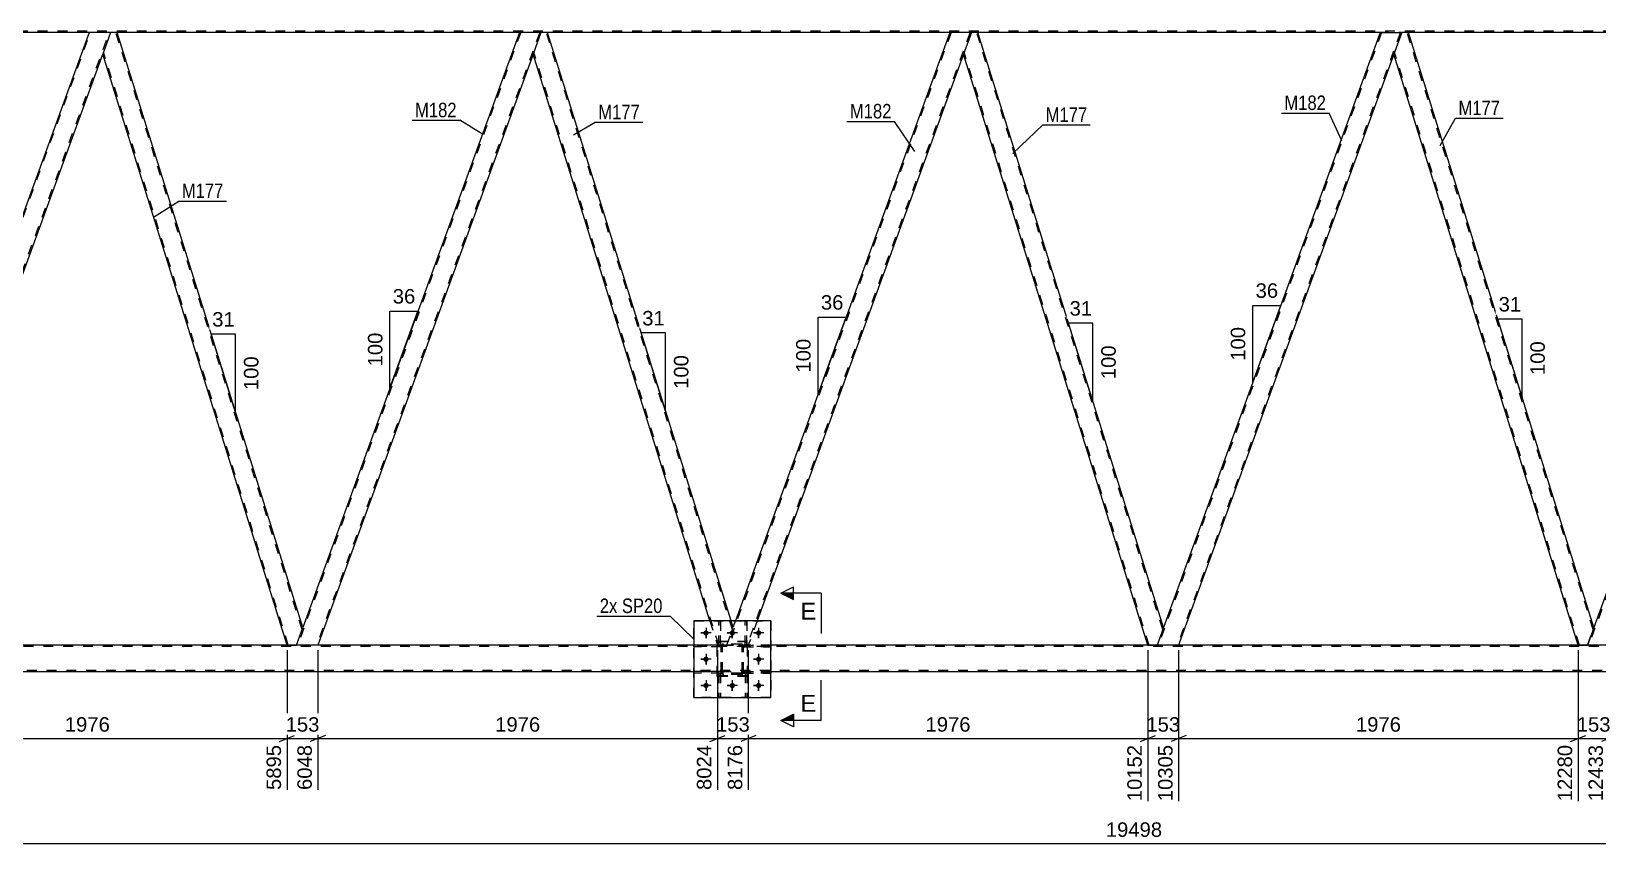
# Model space of a CAD drawing. Header units: millimetres. Extents: x -111 to 730, y -414 to 180.
# Drawn here: x 87.7 to 397.6, y -162.5 to -1.8 of the extents above; entities that cross this region are included whole.
import ezdxf

# ---------------------------------------------------------------- set-up
doc = ezdxf.new("R2010")
doc.units = ezdxf.units.MM
doc.linetypes.add('DXK_LINE_DOT2', pattern=[3.9198, 1.9599, -1.9599])
doc.linetypes.add('DXK_LINE_DOT3', pattern=[5.9187, 2.979, -0.9799, 0.9799, -0.9799])
doc.styles.add('Arial', font='ARIAL.TTF', dxfattribs={"height": 0.2})
doc.styles.add('Arial Narrow', font='ARIALN.TTF', dxfattribs={"height": 0.2})

# ---------------------------------------------------------------- blocks, each defined once
blk = doc.blocks.new('Part-717263172-3113 - 2963')
at = {"color": 2, "linetype": 'Continuous'}
for p, q in [((218.79, -118.4), (218.79, -133.6)), ((233.99, -118.4), (218.79, -118.4)), ((233.99, -133.6), (233.99, -118.4)), ((218.79, -133.6), (233.99, -133.6))]:
    blk.add_line(p, q, dxfattribs=at)
blk = doc.blocks.new('Part-717263172-2980 - 2963')
at = {"color": 7, "linetype": 'DXK_LINE_DOT2'}
for p, q in [((269.66, -2), (225.54, -123.22)), ((273.41, -2), (229.29, -123.22)), ((269.66, -2), (269.68, -2)), ((273.67, -2), (272.12, -6.25)), ((225.29, -123.22), (227.04, -118.4)), ((231.3, -118.4), (229.55, -123.22)), ((229.55, -123.22), (225.29, -123.22))]:
    blk.add_line(p, q, dxfattribs=at)
at = {"color": 2, "linetype": 'Continuous'}
for p, q in [((269.41, -2), (227.04, -118.4)), ((273.67, -2), (269.41, -2)), ((272.12, -6.25), (231.3, -118.4))]:
    blk.add_line(p, q, dxfattribs=at)
blk = doc.blocks.new('Part-717263172-3078 - 2963')
at = {"color": 7, "linetype": 'DXK_LINE_DOT2'}
for p, q in [((228.95, -123.24), (228.95, -118.39)), ((228.95, -118.39), (229.27, -118.39)), ((229.27, -118.39), (229.27, -123.24)), ((228.95, -122.64), (229.27, -122.64)), ((229.27, -123.24), (228.95, -123.24))]:
    blk.add_line(p, q, dxfattribs=at)
blk = doc.blocks.new('Part-717263172-2995 - 2963')
at = {"color": 2, "linetype": 'Continuous'}
for p, q in [((103.4, -2), (101.85, -6.25)), ((104.72, -2), (103.4, -2)), ((141.42, -119.75), (104.72, -2)), ((138.31, -123.22), (101.85, -6.25)), ((140.15, -123.22), (141.42, -119.75))]:
    blk.add_line(p, q, dxfattribs=at)
at = {"color": 7, "linetype": 'DXK_LINE_DOT2'}
for p, q in [((141.28, -120.12), (104.46, -2)), ((138.56, -123.22), (101.99, -5.88)), ((138.31, -123.22), (140.15, -123.22))]:
    blk.add_line(p, q, dxfattribs=at)
blk = doc.blocks.new('Part-717263172-3020 - 2963')
at = {"color": 7, "linetype": 'DXK_LINE_DOT2'}
for p, q in [((55.28, -123.22), (99.4, -2)), ((59.02, -123.22), (103.14, -2)), ((99.4, -2), (99.42, -2)), ((103.4, -2), (101.85, -6.25)), ((55.02, -123.22), (56.78, -118.4)), ((59.28, -123.22), (61.03, -118.4)), ((59.28, -123.22), (55.02, -123.22))]:
    blk.add_line(p, q, dxfattribs=at)
at = {"color": 2, "linetype": 'Continuous'}
for p, q in [((99.14, -2), (56.78, -118.4)), ((103.4, -2), (99.14, -2)), ((61.03, -118.4), (101.85, -6.25))]:
    blk.add_line(p, q, dxfattribs=at)
blk = doc.blocks.new('Part-717263172-3030 - 2963')
at = {"color": 2, "linetype": 'Continuous'}
for p, q in [((188.53, -2), (186.98, -6.25)), ((189.85, -2), (188.53, -2)), ((226.13, -118.4), (189.85, -2)), ((221.94, -118.4), (186.98, -6.25))]:
    blk.add_line(p, q, dxfattribs=at)
at = {"color": 7, "linetype": 'DXK_LINE_DOT2'}
for p, q in [((226.42, -120.12), (189.6, -2)), ((223.7, -123.22), (187.12, -5.88)), ((221.94, -118.4), (223.44, -123.22)), ((225.29, -123.22), (226.55, -119.75)), ((226.55, -119.75), (226.13, -118.4)), ((223.44, -123.22), (225.29, -123.22))]:
    blk.add_line(p, q, dxfattribs=at)
blk = doc.blocks.new('Part-717263172-3118 - 2963')
at = {"color": 7, "linetype": 'DXK_LINE_DOT2'}
for p, q in [((218.79, -133.6), (218.79, -118.4)), ((218.79, -118.4), (233.99, -118.4)), ((233.99, -118.4), (233.99, -133.6)), ((233.99, -133.6), (218.79, -133.6))]:
    blk.add_line(p, q, dxfattribs=at)
blk = doc.blocks.new('Part-717263172-3082 - 2963')
at = {"color": 7, "linetype": 'DXK_LINE_DOT2'}
for p, q in [((224.19, -123.48), (224.23, -123.29)), ((224.23, -123.29), (224.19, -123.48)), ((224.19, -128.52), (224.19, -123.48)), ((224.43, -123.48), (224.45, -123.38)), ((224.43, -128.52), (224.43, -123.48)), ((224.45, -123.38), (224.5, -123.31)), ((224.49, -123.03), (224.67, -123)), ((224.67, -123), (224.49, -123.03)), ((224.5, -123.31), (224.58, -123.25)), ((224.58, -123.25), (224.67, -123.24)), ((228.11, -123), (224.67, -123)), ((224.67, -123.24), (228.11, -123.24)), ((228.11, -123), (228.3, -123.03)), ((228.3, -123.03), (228.11, -123)), ((228.11, -123.24), (228.21, -123.25)), ((228.21, -123.25), (228.28, -123.31)), ((228.28, -123.31), (228.34, -123.38)), ((228.34, -123.38), (228.35, -123.48)), ((228.35, -128.52), (228.35, -123.48)), ((228.56, -123.29), (228.59, -123.48)), ((228.59, -123.48), (228.56, -123.29)), ((228.59, -128.52), (228.59, -123.48)), ((224.23, -128.7), (224.19, -128.52)), ((224.19, -128.52), (224.23, -128.7)), ((224.45, -128.61), (224.43, -128.52)), ((224.5, -128.69), (224.45, -128.61)), ((224.67, -129), (224.49, -128.96)), ((224.49, -128.96), (224.67, -129)), ((224.58, -128.74), (224.5, -128.69)), ((224.67, -128.76), (224.58, -128.74)), ((228.11, -128.76), (224.67, -128.76)), ((228.11, -129), (224.67, -129)), ((228.21, -128.74), (228.11, -128.76)), ((228.3, -128.96), (228.11, -129)), ((228.11, -129), (228.3, -128.96)), ((228.28, -128.69), (228.21, -128.74)), ((228.34, -128.61), (228.28, -128.69)), ((228.35, -128.52), (228.34, -128.61)), ((228.59, -128.52), (228.56, -128.7)), ((228.56, -128.7), (228.59, -128.52))]:
    blk.add_line(p, q, dxfattribs=at)
at = {"color": 7, "linetype": 'DXK_LINE_DOT3'}
blk.add_line((226.39, -126), (226.39, -126), dxfattribs=at)
at = {"color": 7, "linetype": 'DXK_LINE_DOT2'}
for centre, start, end in [((224.67, -123.48), 112.5, 157.5), ((224.67, -123.48), 112.5, 157.5), ((228.11, -123.48), 22.5, 67.5), ((228.11, -123.48), 22.5, 67.5), ((224.67, -128.52), 202.5, 247.5), ((224.67, -128.52), 202.5, 247.5), ((228.11, -128.52), 292.5, 337.5), ((228.11, -128.52), 292.5, 337.5)]:
    blk.add_arc(centre, 0.48, start, end, dxfattribs=at)
blk = doc.blocks.new('Part-717263172-3035 - 2963')
at = {"color": 2, "linetype": 'Continuous'}
for p, q in [((273.67, -2), (272.12, -6.25)), ((274.98, -2), (273.67, -2)), ((311.69, -119.75), (274.98, -2)), ((308.58, -123.22), (272.12, -6.25)), ((311.42, -120.49), (310.42, -123.22)), ((311.69, -119.75), (311.42, -120.49))]:
    blk.add_line(p, q, dxfattribs=at)
at = {"color": 7, "linetype": 'DXK_LINE_DOT2'}
for p, q in [((311.55, -120.12), (274.73, -2)), ((308.83, -123.22), (272.25, -5.88)), ((311.67, -119.81), (311.42, -120.49)), ((308.58, -123.22), (310.42, -123.22))]:
    blk.add_line(p, q, dxfattribs=at)
blk = doc.blocks.new('Part-717263172-3045 - 2963')
at = {"color": 2, "linetype": 'Continuous'}
for p, q in [((358.8, -2), (357.25, -6.25)), ((360.12, -2), (358.8, -2)), ((396.82, -119.75), (360.12, -2)), ((393.71, -123.22), (357.25, -6.25)), ((396.55, -120.49), (395.56, -123.22)), ((396.82, -119.75), (396.55, -120.49))]:
    blk.add_line(p, q, dxfattribs=at)
at = {"color": 7, "linetype": 'DXK_LINE_DOT2'}
for p, q in [((396.69, -120.12), (359.87, -2)), ((393.96, -123.22), (357.39, -5.88)), ((396.8, -119.81), (396.55, -120.49)), ((393.71, -123.22), (395.56, -123.22))]:
    blk.add_line(p, q, dxfattribs=at)
blk = doc.blocks.new('Part-717263172-3080 - 2963')
at = {"color": 7, "linetype": 'DXK_LINE_DOT2'}
for p, q in [((228.95, -128.76), (229.27, -128.76)), ((228.95, -128.76), (228.95, -133.59)), ((228.95, -129.36), (229.27, -129.36)), ((229.27, -128.76), (229.27, -133.59)), ((229.27, -133.59), (228.95, -133.59))]:
    blk.add_line(p, q, dxfattribs=at)
blk = doc.blocks.new('Part-717263172-3083 - 2963')
at = {"color": 7, "linetype": 'DXK_LINE_DOT2'}
for p, q in [((229.39, -122.46), (223.39, -122.46)), ((223.39, -129.26), (223.39, -122.46)), ((229.39, -129.26), (229.39, -122.46)), ((229.39, -129.26), (223.39, -129.26))]:
    blk.add_line(p, q, dxfattribs=at)
blk = doc.blocks.new('Part-717263172-3066 - 2963')
at = {"color": 7, "linetype": 'DXK_LINE_DOT2'}
for p, q in [((439.93, -2), (395.81, -123.22)), ((443.68, -2), (399.56, -123.22)), ((439.93, -2), (439.95, -2)), ((443.93, -2), (442.39, -6.25)), ((395.56, -123.22), (396.82, -119.75)), ((399.81, -123.22), (395.56, -123.22))]:
    blk.add_line(p, q, dxfattribs=at)
at = {"color": 2, "linetype": 'Continuous'}
for p, q in [((439.68, -2), (396.82, -119.75)), ((443.93, -2), (439.68, -2)), ((442.39, -6.25), (399.81, -123.22))]:
    blk.add_line(p, q, dxfattribs=at)
blk = doc.blocks.new('Part-717263172-3071 - 2963')
at = {"color": 7, "linetype": 'DXK_LINE_DOT2'}
for p, q in [((354.8, -2), (310.68, -123.22)), ((358.54, -2), (314.42, -123.22)), ((354.8, -2), (354.82, -2)), ((358.8, -2), (357.25, -6.25)), ((311.69, -119.75), (310.42, -123.22)), ((314.68, -123.22), (310.42, -123.22))]:
    blk.add_line(p, q, dxfattribs=at)
at = {"color": 2, "linetype": 'Continuous'}
for p, q in [((354.54, -2), (311.69, -119.75)), ((354.54, -2), (358.8, -2)), ((357.25, -6.25), (314.68, -123.22))]:
    blk.add_line(p, q, dxfattribs=at)
blk = doc.blocks.new('Part-717263172-3076 - 2963')
at = {"color": 7, "linetype": 'DXK_LINE_DOT2'}
for p, q in [((184.53, -2), (140.41, -123.22)), ((188.28, -2), (144.16, -123.22)), ((184.53, -2), (184.55, -2)), ((188.53, -2), (186.98, -6.25)), ((140.15, -123.22), (141.42, -119.75)), ((144.41, -123.22), (140.15, -123.22))]:
    blk.add_line(p, q, dxfattribs=at)
at = {"color": 2, "linetype": 'Continuous'}
for p, q in [((184.28, -2), (141.42, -119.75)), ((188.53, -2), (184.28, -2)), ((186.98, -6.25), (144.41, -123.22))]:
    blk.add_line(p, q, dxfattribs=at)
blk = doc.blocks.new('Part-717263172-3077 - 2963')
at = {"color": 7, "linetype": 'DXK_LINE_DOT2'}
for p, q in [((224.19, -128.43), (218.79, -128.43)), ((218.79, -128.43), (218.79, -128.75)), ((224.19, -128.75), (218.79, -128.75)), ((223.59, -128.75), (223.59, -128.43)), ((224.19, -128.75), (224.19, -128.43))]:
    blk.add_line(p, q, dxfattribs=at)
blk = doc.blocks.new('Part-717263172-3079 - 2963')
at = {"color": 7, "linetype": 'DXK_LINE_DOT2'}
for p, q in [((223.75, -123.24), (223.75, -118.39)), ((223.75, -118.39), (224.07, -118.39)), ((224.07, -118.39), (224.07, -123.24)), ((223.75, -122.64), (224.07, -122.64)), ((224.07, -123.24), (223.75, -123.24))]:
    blk.add_line(p, q, dxfattribs=at)
blk = doc.blocks.new('Part-717263172-3081 - 2963')
at = {"color": 7, "linetype": 'DXK_LINE_DOT2'}
for p, q in [((223.75, -128.76), (224.07, -128.76)), ((223.75, -128.76), (223.75, -133.59)), ((223.75, -129.36), (224.07, -129.36)), ((224.07, -128.76), (224.07, -133.59)), ((224.07, -133.59), (223.75, -133.59))]:
    blk.add_line(p, q, dxfattribs=at)
blk = doc.blocks.new('Part-717263172-3084 - 2963')
at = {"color": 7, "linetype": 'DXK_LINE_DOT2'}
for p, q in [((229.39, -122.59), (223.39, -122.59)), ((223.39, -129.39), (223.39, -122.59)), ((229.39, -129.39), (229.39, -122.59)), ((229.39, -129.39), (223.39, -129.39))]:
    blk.add_line(p, q, dxfattribs=at)
blk = doc.blocks.new('Part-717263172-3139 - 2963')
at = {"color": 7, "linetype": 'DXK_LINE_DOT2'}
for p, q in [((228.59, -123.55), (228.59, -123.23)), ((228.59, -123.23), (233.99, -123.23)), ((233.99, -123.55), (228.59, -123.55)), ((229.19, -123.55), (229.19, -123.23)), ((233.99, -123.23), (233.99, -123.55))]:
    blk.add_line(p, q, dxfattribs=at)
blk = doc.blocks.new('Part-717263172-3140 - 2963')
at = {"color": 7, "linetype": 'DXK_LINE_DOT2'}
for p, q in [((228.59, -128.75), (228.59, -128.43)), ((228.59, -128.43), (233.99, -128.43)), ((233.99, -128.75), (228.59, -128.75)), ((229.19, -128.75), (229.19, -128.43)), ((233.99, -128.43), (233.99, -128.75))]:
    blk.add_line(p, q, dxfattribs=at)
blk = doc.blocks.new('Part-717263172-3141 - 2963')
at = {"color": 7, "linetype": 'DXK_LINE_DOT2'}
for p, q in [((224.19, -123.23), (218.79, -123.23)), ((218.79, -123.55), (218.79, -123.23)), ((224.19, -123.55), (218.79, -123.55)), ((223.59, -123.55), (223.59, -123.23)), ((224.19, -123.23), (224.19, -123.55))]:
    blk.add_line(p, q, dxfattribs=at)
blk = doc.blocks.new('Part-717263172-3142 - 2963')
at = {"color": 7, "linetype": 'DXK_LINE_DOT2'}
for p, q in [((224.19, -128.43), (218.79, -128.43)), ((218.79, -128.75), (218.79, -128.43)), ((224.19, -128.75), (218.79, -128.75)), ((223.59, -128.75), (223.59, -128.43)), ((224.19, -128.43), (224.19, -128.75))]:
    blk.add_line(p, q, dxfattribs=at)
blk = doc.blocks.new('Part-717263172-3143 - 2963')
at = {"color": 2, "linetype": 'Continuous'}
for p, q in [((228.95, -118.4), (228.95, -118.39)), ((229.27, -118.39), (228.95, -118.39)), ((229.27, -118.4), (229.27, -118.39))]:
    blk.add_line(p, q, dxfattribs=at)
at = {"color": 7, "linetype": 'DXK_LINE_DOT2'}
for p, q in [((228.95, -123.24), (228.95, -118.4)), ((229.27, -123.24), (229.27, -118.4)), ((228.95, -122.64), (229.27, -122.64)), ((229.27, -123.24), (228.95, -123.24))]:
    blk.add_line(p, q, dxfattribs=at)
blk = doc.blocks.new('Part-717263172-3144 - 2963')
at = {"color": 2, "linetype": 'Continuous'}
for p, q in [((223.75, -118.4), (223.75, -118.39)), ((224.07, -118.39), (223.75, -118.39)), ((224.07, -118.4), (224.07, -118.39))]:
    blk.add_line(p, q, dxfattribs=at)
at = {"color": 7, "linetype": 'DXK_LINE_DOT2'}
for p, q in [((223.75, -123.24), (223.75, -118.4)), ((224.07, -123.24), (224.07, -118.4)), ((223.75, -122.64), (224.07, -122.64)), ((224.07, -123.24), (223.75, -123.24))]:
    blk.add_line(p, q, dxfattribs=at)
blk = doc.blocks.new('Part-717263172-3157 - 2963')
at = {"color": 7, "linetype": 'DXK_LINE_DOT2'}
for p, q in [((229.27, -128.76), (228.95, -128.76)), ((228.95, -128.76), (228.95, -133.59)), ((228.95, -129.36), (229.27, -129.36)), ((229.27, -128.76), (229.27, -133.59)), ((228.95, -133.59), (229.27, -133.59))]:
    blk.add_line(p, q, dxfattribs=at)
blk = doc.blocks.new('Part-717263172-3158 - 2963')
at = {"color": 7, "linetype": 'DXK_LINE_DOT2'}
for p, q in [((224.07, -128.76), (223.75, -128.76)), ((223.75, -128.76), (223.75, -133.59)), ((223.75, -129.36), (224.07, -129.36)), ((224.07, -128.76), (224.07, -133.59)), ((223.75, -133.59), (224.07, -133.59))]:
    blk.add_line(p, q, dxfattribs=at)
blk = doc.blocks.new('Part-717263172-3159 - 2963')
at = {"color": 7, "linetype": 'DXK_LINE_DOT2'}
for p, q in [((224.19, -123.48), (224.23, -123.29)), ((224.23, -123.29), (224.19, -123.48)), ((224.19, -128.52), (224.19, -123.48)), ((224.43, -123.48), (224.45, -123.38)), ((224.43, -128.52), (224.43, -123.48)), ((224.45, -123.38), (224.5, -123.31)), ((224.49, -123.03), (224.67, -123)), ((224.67, -123), (224.49, -123.03)), ((224.5, -123.31), (224.58, -123.25)), ((224.58, -123.25), (224.67, -123.24)), ((228.11, -123), (224.67, -123)), ((224.67, -123.24), (228.11, -123.24)), ((228.11, -123), (228.3, -123.03)), ((228.3, -123.03), (228.11, -123)), ((228.11, -123.24), (228.21, -123.25)), ((228.21, -123.25), (228.28, -123.31)), ((228.28, -123.31), (228.34, -123.38)), ((228.34, -123.38), (228.35, -123.48)), ((228.35, -128.52), (228.35, -123.48)), ((228.56, -123.29), (228.59, -123.48)), ((228.59, -123.48), (228.56, -123.29)), ((228.59, -128.52), (228.59, -123.48)), ((224.23, -128.7), (224.19, -128.52)), ((224.19, -128.52), (224.23, -128.7)), ((224.45, -128.61), (224.43, -128.52)), ((224.5, -128.69), (224.45, -128.61)), ((224.67, -129), (224.49, -128.96)), ((224.49, -128.96), (224.67, -129)), ((224.58, -128.74), (224.5, -128.69)), ((224.67, -128.76), (224.58, -128.74)), ((228.11, -128.76), (224.67, -128.76)), ((228.11, -129), (224.67, -129)), ((228.21, -128.74), (228.11, -128.76)), ((228.3, -128.96), (228.11, -129)), ((228.11, -129), (228.3, -128.96)), ((228.28, -128.69), (228.21, -128.74)), ((228.34, -128.61), (228.28, -128.69)), ((228.35, -128.52), (228.34, -128.61)), ((228.59, -128.52), (228.56, -128.7)), ((228.56, -128.7), (228.59, -128.52))]:
    blk.add_line(p, q, dxfattribs=at)
at = {"color": 7, "linetype": 'DXK_LINE_DOT3'}
blk.add_line((226.39, -126), (226.39, -126), dxfattribs=at)
at = {"color": 7, "linetype": 'DXK_LINE_DOT2'}
for centre, start, end in [((224.67, -123.48), 112.5, 157.5), ((224.67, -123.48), 112.5, 157.5), ((228.11, -123.48), 22.5, 67.5), ((228.11, -123.48), 22.5, 67.5), ((224.67, -128.52), 202.5, 247.5), ((224.67, -128.52), 202.5, 247.5), ((228.11, -128.52), 292.5, 337.5), ((228.11, -128.52), 292.5, 337.5)]:
    blk.add_arc(centre, 0.48, start, end, dxfattribs=at)
blk = doc.blocks.new('Part-717263172-3160 - 2963')
at = {"color": 7, "linetype": 'DXK_LINE_DOT2'}
for p, q in [((233.99, -123.23), (228.59, -123.23)), ((228.59, -123.23), (228.59, -123.55)), ((228.59, -123.55), (233.99, -123.55)), ((229.19, -123.55), (229.19, -123.23)), ((233.99, -123.55), (233.99, -123.23))]:
    blk.add_line(p, q, dxfattribs=at)
blk = doc.blocks.new('Part-717263172-3161 - 2963')
at = {"color": 7, "linetype": 'DXK_LINE_DOT2'}
for p, q in [((233.99, -128.43), (228.59, -128.43)), ((228.59, -128.43), (228.59, -128.75)), ((228.59, -128.75), (233.99, -128.75)), ((229.19, -128.75), (229.19, -128.43)), ((233.99, -128.75), (233.99, -128.43))]:
    blk.add_line(p, q, dxfattribs=at)
blk = doc.blocks.new('Part-717263172-3162 - 2963')
at = {"color": 7, "linetype": 'DXK_LINE_DOT2'}
for p, q in [((224.19, -123.23), (218.79, -123.23)), ((218.79, -123.23), (218.79, -123.55)), ((224.19, -123.55), (218.79, -123.55)), ((223.59, -123.55), (223.59, -123.23)), ((224.19, -123.55), (224.19, -123.23))]:
    blk.add_line(p, q, dxfattribs=at)
blk = doc.blocks.new('Part-717263172-3346 - 2963')
at = {"color": 7, "linetype": 'DXK_LINE_DOT2'}
for p, q in [((617.32, -123.46), (-49.34, -123.46)), ((233.99, -123.22), (218.79, -123.22)), ((617.95, -128.26), (-49.34, -128.26)), ((233.99, -128.5), (218.79, -128.5))]:
    blk.add_line(p, q, dxfattribs=at)
at = {"color": 2, "linetype": 'Continuous'}
for p, q in [((218.79, -123.22), (63.73, -123.22)), ((474.21, -123.22), (233.99, -123.22)), ((218.79, -128.5), (63.73, -128.5)), ((474.21, -128.5), (233.99, -128.5))]:
    blk.add_line(p, q, dxfattribs=at)
blk = doc.blocks.new('Part-717263172-3351 - 2963')
at = {"color": 7, "linetype": 'DXK_LINE_DOT2'}
for p, q in [((635.78, -1.76), (-39.54, -1.76)), ((104.72, -2), (99.14, -2)), ((189.85, -2), (184.28, -2)), ((274.98, -2), (269.41, -2)), ((360.12, -2), (354.54, -2))]:
    blk.add_line(p, q, dxfattribs=at)
at = {"color": 2, "linetype": 'Continuous'}
for p, q in [((99.14, -2), (19.58, -2)), ((184.28, -2), (104.72, -2)), ((269.41, -2), (189.85, -2)), ((354.54, -2), (274.98, -2)), ((439.68, -2), (360.12, -2))]:
    blk.add_line(p, q, dxfattribs=at)
blk = doc.blocks.new('Bolt-717263172-3383 - 2963')
at = {"linetype": 'Continuous'}
for points in [[(221.71, -120.8, -1), (220.67, -120.8, -1)], [(226.91, -120.8, -1), (225.87, -120.8, -1)], [(232.11, -120.8, -1), (231.07, -120.8, -1)], [(221.71, -126, -1), (220.67, -126, -1)], [(232.11, -126, -1), (231.07, -126, -1)], [(221.71, -131.2, -1), (220.67, -131.2, -1)], [(226.91, -131.2, -1), (225.87, -131.2, -1)], [(232.11, -131.2, -1), (231.07, -131.2, -1)]]:
    blk.add_hatch(color=1, dxfattribs=at).paths.add_polyline_path(points)
at = {"color": 1, "linetype": 'Continuous'}
for p, q in [((222.23, -120.8), (220.15, -120.8)), ((221.19, -119.76), (221.19, -121.84)), ((227.43, -120.8), (225.35, -120.8)), ((226.39, -119.76), (226.39, -121.84)), ((232.63, -120.8), (230.55, -120.8)), ((231.59, -119.76), (231.59, -121.84)), ((222.23, -126), (220.15, -126)), ((221.19, -124.96), (221.19, -127.04)), ((232.63, -126), (230.55, -126)), ((231.59, -124.96), (231.59, -127.04)), ((222.23, -131.2), (220.15, -131.2)), ((221.19, -130.16), (221.19, -132.24)), ((227.43, -131.2), (225.35, -131.2)), ((226.39, -130.16), (226.39, -132.24)), ((232.63, -131.2), (230.55, -131.2)), ((231.59, -130.16), (231.59, -132.24))]:
    blk.add_line(p, q, dxfattribs=at)
blk = doc.blocks.new('Bolt-717263172-3384 - 2963')
at = {"color": 1, "linetype": 'Continuous'}
for p, q in [((220.15, -120.8), (220.85, -120.8)), ((221.19, -119.76), (221.19, -120.45)), ((222.23, -120.8), (221.54, -120.8)), ((225.35, -120.8), (226.05, -120.8)), ((226.39, -119.76), (226.39, -120.45)), ((227.43, -120.8), (226.74, -120.8)), ((230.55, -120.8), (231.25, -120.8)), ((231.59, -119.76), (231.59, -120.45)), ((232.63, -120.8), (231.94, -120.8)), ((221.19, -121.84), (221.19, -121.14)), ((226.39, -121.84), (226.39, -121.14)), ((231.59, -121.84), (231.59, -121.14)), ((220.15, -126), (220.85, -126)), ((221.19, -124.96), (221.19, -125.65)), ((221.19, -127.04), (221.19, -126.34)), ((222.23, -126), (221.54, -126)), ((230.55, -126), (231.25, -126)), ((231.59, -124.96), (231.59, -125.65)), ((231.59, -127.04), (231.59, -126.34)), ((232.63, -126), (231.94, -126)), ((220.15, -131.2), (220.85, -131.2)), ((221.19, -130.16), (221.19, -130.85)), ((221.19, -132.24), (221.19, -131.54)), ((222.23, -131.2), (221.54, -131.2)), ((225.35, -131.2), (226.05, -131.2)), ((226.39, -130.16), (226.39, -130.85)), ((226.39, -132.24), (226.39, -131.54)), ((227.43, -131.2), (226.74, -131.2)), ((230.55, -131.2), (231.25, -131.2)), ((231.59, -130.16), (231.59, -130.85)), ((231.59, -132.24), (231.59, -131.54)), ((232.63, -131.2), (231.94, -131.2))]:
    blk.add_line(p, q, dxfattribs=at)
blk = doc.blocks.new('StraightDimension-717263172-4612 - 2963')
at = {"color": 7, "linetype": 'Continuous'}
for p, q in [((308.58, -124.22), (308.58, -154.09)), ((314.68, -124.22), (314.68, -154.09)), ((307.08, -142.28), (310.08, -141.08)), ((308.58, -141.68), (314.68, -141.68)), ((316.18, -141.08), (313.18, -142.28))]:
    blk.add_line(p, q, dxfattribs=at)
at = {"color": 0}
blk.add_wipeout([(315.56, -140.93), (315.56, -136.73), (307.69, -136.73), (307.69, -140.93)], dxfattribs=at)
at = {"color": 3, "style": 'Arial'}
blk.add_text('153', height=2.865, dxfattribs=at).set_placement((308.29, -140.33))
at = {"color": 0, "linetype": 'Continuous'}
blk.add_wipeout([(314.08, -142.38), (309.88, -142.38), (309.88, -154.69), (314.08, -154.69)], dxfattribs=at)
at = {"color": 3, "linetype": 'Continuous', "style": 'Arial'}
blk.add_text('10305', height=2.865, rotation=90.0002, dxfattribs=at).set_placement((313.48, -154.09))
blk = doc.blocks.new('AngleDimension-717263172-15411 - 2963')
at = {"color": 7, "linetype": 'Continuous'}
for p, q in [((329.35, -55.99), (334.89, -55.99)), ((329.35, -71.22), (334.89, -55.99)), ((329.35, -71.22), (329.35, -55.99)), ((330.21, -68.86), (334.89, -55.99))]:
    blk.add_line(p, q, dxfattribs=at)
at = {"color": 0}
for points in [[(334.95, -55.09), (334.95, -50.89), (329.3, -50.89), (329.3, -55.09)], [(328.45, -59.67), (324.25, -59.67), (324.25, -67.54), (328.45, -67.54)]]:
    blk.add_wipeout(points, dxfattribs=at)
at = {"color": 3, "style": 'Arial'}
blk.add_text('36', height=2.865, dxfattribs=at).set_placement((329.9, -54.49))
blk.add_text('100', height=2.865, rotation=90.0002, dxfattribs=at).set_placement((327.85, -66.94))
blk = doc.blocks.new('AngleDimension-717263172-15425 - 2963')
at = {"color": 7, "linetype": 'Continuous'}
for p, q in [((382.61, -58.7), (377.79, -58.7)), ((382.61, -74.17), (377.79, -58.7)), ((382.61, -74.17), (382.61, -58.7)), ((382.35, -73.32), (382.61, -74.17))]:
    blk.add_line(p, q, dxfattribs=at)
at = {"color": 0}
for points in [[(383.03, -57.8), (383.03, -53.6), (377.38, -53.6), (377.38, -57.8)], [(387.71, -62.5), (383.51, -62.5), (383.51, -70.37), (387.71, -70.37)]]:
    blk.add_wipeout(points, dxfattribs=at)
at = {"color": 3, "style": 'Arial'}
blk.add_text('31', height=2.865, dxfattribs=at).set_placement((377.98, -57.2))
blk.add_text('100', height=2.865, rotation=90.0002, dxfattribs=at).set_placement((387.11, -69.77))
blk = doc.blocks.new('StraightDimension-717263172-4722 - 2963')
at = {"color": 7, "linetype": 'Continuous'}
for p, q in [((59.28, -124.22), (59.28, -151.87)), ((138.31, -124.22), (138.31, -151.87)), ((60.78, -141.08), (57.78, -142.28)), ((59.28, -141.68), (138.31, -141.68)), ((136.81, -142.28), (139.81, -141.08))]:
    blk.add_line(p, q, dxfattribs=at)
at = {"color": 0}
blk.add_wipeout([(103.84, -140.93), (103.84, -136.73), (93.75, -136.73), (93.75, -140.93)], dxfattribs=at)
at = {"color": 0, "linetype": 'Continuous'}
blk.add_wipeout([(137.71, -142.38), (133.51, -142.38), (133.51, -152.47), (137.71, -152.47)], dxfattribs=at)
at = {"color": 3, "style": 'Arial'}
blk.add_text('1976', height=2.865, dxfattribs=at).set_placement((94.35, -140.33))
at = {"color": 3, "linetype": 'Continuous', "style": 'Arial'}
blk.add_text('5895', height=2.865, rotation=90.0002, dxfattribs=at).set_placement((137.11, -151.87))
blk = doc.blocks.new('StraightDimension-717263172-4309 - 2963')
at = {"color": 7, "linetype": 'Continuous'}
blk.add_line((-58.6, -162.49), (670.27, -162.49), dxfattribs=at)
at = {"color": 0}
blk.add_wipeout([(311.99, -161.74), (311.99, -157.54), (299.67, -157.54), (299.67, -161.74)], dxfattribs=at)
at = {"color": 3, "style": 'Arial'}
blk.add_text('19498', height=2.865, dxfattribs=at).set_placement((300.27, -161.14))
blk = doc.blocks.new('AngleDimension-717263172-15383 - 2963')
at = {"color": 7, "linetype": 'Continuous'}
for p, q in [((243.37, -58.33), (248.91, -58.33)), ((243.37, -73.55), (248.91, -58.33)), ((243.37, -73.55), (243.37, -58.33)), ((244.44, -70.6), (248.91, -58.33))]:
    blk.add_line(p, q, dxfattribs=at)
at = {"color": 0}
for points in [[(248.96, -57.43), (248.96, -53.23), (243.31, -53.23), (243.31, -57.43)], [(242.47, -62.01), (238.27, -62.01), (238.27, -69.88), (242.47, -69.88)]]:
    blk.add_wipeout(points, dxfattribs=at)
at = {"color": 3, "style": 'Arial'}
blk.add_text('36', height=2.865, dxfattribs=at).set_placement((243.91, -56.83))
blk.add_text('100', height=2.865, rotation=90.0002, dxfattribs=at).set_placement((241.87, -69.28))
blk = doc.blocks.new('StraightDimension-717263172-4568 - 2963')
at = {"color": 7, "linetype": 'Continuous'}
for p, q in [((393.71, -124.22), (393.71, -154.09)), ((399.81, -124.22), (399.81, -154.09)), ((392.21, -142.28), (395.21, -141.08)), ((393.71, -141.68), (399.81, -141.68)), ((401.31, -141.08), (398.31, -142.28))]:
    blk.add_line(p, q, dxfattribs=at)
at = {"color": 0}
blk.add_wipeout([(400.7, -140.93), (400.7, -136.73), (392.83, -136.73), (392.83, -140.93)], dxfattribs=at)
at = {"color": 3, "style": 'Arial'}
blk.add_text('153', height=2.865, dxfattribs=at).set_placement((393.43, -140.33))
at = {"color": 0, "linetype": 'Continuous'}
blk.add_wipeout([(399.21, -142.38), (395.01, -142.38), (395.01, -154.69), (399.21, -154.69)], dxfattribs=at)
at = {"color": 3, "linetype": 'Continuous', "style": 'Arial'}
blk.add_text('12433', height=2.865, rotation=90.0002, dxfattribs=at).set_placement((398.61, -154.09))
blk = doc.blocks.new('StraightDimension-717263172-4590 - 2963')
at = {"color": 7, "linetype": 'Continuous'}
for p, q in [((314.68, -124.22), (314.68, -154.09)), ((393.71, -124.22), (393.71, -154.09)), ((316.18, -141.08), (313.18, -142.28)), ((314.68, -141.68), (393.71, -141.68)), ((392.21, -142.28), (395.21, -141.08))]:
    blk.add_line(p, q, dxfattribs=at)
at = {"color": 0}
blk.add_wipeout([(359.24, -140.93), (359.24, -136.73), (349.15, -136.73), (349.15, -140.93)], dxfattribs=at)
at = {"color": 0, "linetype": 'Continuous'}
blk.add_wipeout([(393.11, -142.38), (388.91, -142.38), (388.91, -154.69), (393.11, -154.69)], dxfattribs=at)
at = {"color": 3, "style": 'Arial'}
blk.add_text('1976', height=2.865, dxfattribs=at).set_placement((349.75, -140.33))
at = {"color": 3, "linetype": 'Continuous', "style": 'Arial'}
blk.add_text('12280', height=2.865, rotation=90.0002, dxfattribs=at).set_placement((392.51, -154.09))
blk = doc.blocks.new('StraightDimension-717263172-4634 - 2963')
at = {"color": 7, "linetype": 'Continuous'}
for p, q in [((229.55, -124.22), (229.55, -151.87)), ((308.58, -124.22), (308.58, -154.09)), ((231.05, -141.08), (228.05, -142.28)), ((229.55, -141.68), (308.58, -141.68)), ((307.08, -142.28), (310.08, -141.08))]:
    blk.add_line(p, q, dxfattribs=at)
at = {"color": 0}
blk.add_wipeout([(274.11, -140.93), (274.11, -136.73), (264.01, -136.73), (264.01, -140.93)], dxfattribs=at)
at = {"color": 0, "linetype": 'Continuous'}
blk.add_wipeout([(307.98, -142.38), (303.78, -142.38), (303.78, -154.69), (307.98, -154.69)], dxfattribs=at)
at = {"color": 3, "style": 'Arial'}
blk.add_text('1976', height=2.865, dxfattribs=at).set_placement((264.61, -140.33))
at = {"color": 3, "linetype": 'Continuous', "style": 'Arial'}
blk.add_text('10152', height=2.865, rotation=90.0002, dxfattribs=at).set_placement((307.38, -154.09))
blk = doc.blocks.new('StraightDimension-717263172-4656 - 2963')
at = {"color": 7, "linetype": 'Continuous'}
for p, q in [((223.44, -124.22), (223.44, -151.87)), ((229.55, -124.22), (229.55, -151.87)), ((221.94, -142.28), (224.94, -141.08)), ((223.44, -141.68), (229.55, -141.68)), ((231.05, -141.08), (228.05, -142.28))]:
    blk.add_line(p, q, dxfattribs=at)
at = {"color": 0}
blk.add_wipeout([(230.43, -140.93), (230.43, -136.73), (222.56, -136.73), (222.56, -140.93)], dxfattribs=at)
at = {"color": 3, "style": 'Arial'}
blk.add_text('153', height=2.865, dxfattribs=at).set_placement((223.16, -140.33))
at = {"color": 0, "linetype": 'Continuous'}
blk.add_wipeout([(228.95, -142.38), (224.75, -142.38), (224.75, -152.47), (228.95, -152.47)], dxfattribs=at)
at = {"color": 3, "linetype": 'Continuous', "style": 'Arial'}
blk.add_text('8176', height=2.865, rotation=90.0002, dxfattribs=at).set_placement((228.35, -151.87))
blk = doc.blocks.new('StraightDimension-717263172-4678 - 2963')
at = {"color": 7, "linetype": 'Continuous'}
for p, q in [((144.41, -124.22), (144.41, -151.87)), ((223.44, -124.22), (223.44, -151.87)), ((145.91, -141.08), (142.91, -142.28)), ((144.41, -141.68), (223.44, -141.68)), ((221.94, -142.28), (224.94, -141.08))]:
    blk.add_line(p, q, dxfattribs=at)
at = {"color": 0}
blk.add_wipeout([(188.97, -140.93), (188.97, -136.73), (178.88, -136.73), (178.88, -140.93)], dxfattribs=at)
at = {"color": 0, "linetype": 'Continuous'}
blk.add_wipeout([(222.84, -142.38), (218.64, -142.38), (218.64, -152.47), (222.84, -152.47)], dxfattribs=at)
at = {"color": 3, "style": 'Arial'}
blk.add_text('1976', height=2.865, dxfattribs=at).set_placement((179.48, -140.33))
at = {"color": 3, "linetype": 'Continuous', "style": 'Arial'}
blk.add_text('8024', height=2.865, rotation=90.0002, dxfattribs=at).set_placement((222.24, -151.87))
blk = doc.blocks.new('StraightDimension-717263172-4700 - 2963')
at = {"color": 7, "linetype": 'Continuous'}
for p, q in [((138.31, -124.22), (138.31, -151.87)), ((144.41, -124.22), (144.41, -151.87)), ((136.81, -142.28), (139.81, -141.08)), ((138.31, -141.68), (144.41, -141.68)), ((145.91, -141.08), (142.91, -142.28))]:
    blk.add_line(p, q, dxfattribs=at)
at = {"color": 0}
blk.add_wipeout([(145.3, -140.93), (145.3, -136.73), (137.43, -136.73), (137.43, -140.93)], dxfattribs=at)
at = {"color": 3, "style": 'Arial'}
blk.add_text('153', height=2.865, dxfattribs=at).set_placement((138.03, -140.33))
at = {"color": 0, "linetype": 'Continuous'}
blk.add_wipeout([(143.81, -142.38), (139.61, -142.38), (139.61, -152.47), (143.81, -152.47)], dxfattribs=at)
at = {"color": 3, "linetype": 'Continuous', "style": 'Arial'}
blk.add_text('6048', height=2.865, rotation=90.0002, dxfattribs=at).set_placement((143.21, -151.87))
blk = doc.blocks.new('AngleDimension-717263172-15369 - 2963')
at = {"color": 7, "linetype": 'Continuous'}
for p, q in [((210.87, -69.43), (208.38, -61.45)), ((213.2, -61.45), (208.38, -61.45)), ((213.2, -76.91), (208.38, -61.45)), ((213.2, -76.91), (213.2, -61.45))]:
    blk.add_line(p, q, dxfattribs=at)
at = {"color": 0}
for points in [[(213.61, -60.55), (213.61, -56.35), (207.97, -56.35), (207.97, -60.55)], [(218.3, -65.24), (214.1, -65.24), (214.1, -73.11), (218.3, -73.11)]]:
    blk.add_wipeout(points, dxfattribs=at)
at = {"color": 3, "style": 'Arial'}
blk.add_text('31', height=2.865, dxfattribs=at).set_placement((208.57, -59.95))
blk.add_text('100', height=2.865, rotation=90.0002, dxfattribs=at).set_placement((217.7, -72.51))
blk = doc.blocks.new('AngleDimension-717263172-15341 - 2963')
at = {"color": 7, "linetype": 'Continuous'}
for p, q in [((126.49, -71.86), (123.32, -61.68)), ((128.14, -61.68), (123.32, -61.68)), ((128.14, -77.15), (123.32, -61.68)), ((128.14, -77.15), (128.14, -61.68))]:
    blk.add_line(p, q, dxfattribs=at)
at = {"color": 0}
for points in [[(128.55, -60.78), (128.55, -56.58), (122.91, -56.58), (122.91, -60.78)], [(133.24, -65.48), (129.04, -65.48), (129.04, -73.35), (133.24, -73.35)]]:
    blk.add_wipeout(points, dxfattribs=at)
at = {"color": 3, "style": 'Arial'}
blk.add_text('31', height=2.865, dxfattribs=at).set_placement((123.51, -60.18))
blk.add_text('100', height=2.865, rotation=90.0002, dxfattribs=at).set_placement((132.64, -72.75))
blk = doc.blocks.new('AngleDimension-717263172-15355 - 2963')
at = {"color": 7, "linetype": 'Continuous'}
for p, q in [((158.67, -57.12), (164.21, -57.12)), ((158.67, -72.34), (164.21, -57.12)), ((158.67, -72.34), (158.67, -57.12)), ((159.3, -70.63), (164.21, -57.12))]:
    blk.add_line(p, q, dxfattribs=at)
at = {"color": 0}
for points in [[(164.27, -56.22), (164.27, -52.02), (158.62, -52.02), (158.62, -56.22)], [(157.77, -60.79), (153.57, -60.79), (153.57, -68.66), (157.77, -68.66)]]:
    blk.add_wipeout(points, dxfattribs=at)
at = {"color": 3, "style": 'Arial'}
blk.add_text('36', height=2.865, dxfattribs=at).set_placement((159.22, -55.62))
blk.add_text('100', height=2.865, rotation=90.0002, dxfattribs=at).set_placement((157.17, -68.06))
blk = doc.blocks.new('AngleDimension-717263172-15397 - 2963')
at = {"color": 7, "linetype": 'Continuous'}
for p, q in [((295.52, -67.88), (292.91, -59.51)), ((297.73, -59.51), (292.91, -59.51)), ((297.73, -74.98), (292.91, -59.51)), ((297.73, -74.98), (297.73, -59.51))]:
    blk.add_line(p, q, dxfattribs=at)
at = {"color": 0}
for points in [[(298.14, -58.61), (298.14, -54.41), (292.5, -54.41), (292.5, -58.61)], [(302.83, -63.31), (298.63, -63.31), (298.63, -71.18), (302.83, -71.18)]]:
    blk.add_wipeout(points, dxfattribs=at)
at = {"color": 3, "style": 'Arial'}
blk.add_text('31', height=2.865, dxfattribs=at).set_placement((293.1, -58.01))
blk.add_text('100', height=2.865, rotation=90.0002, dxfattribs=at).set_placement((302.23, -70.58))
blk = doc.blocks.new('Mark-717263172-2976 - 2963')
at = {"color": 0}
blk.add_wipeout([(257.88, -18.99), (257.88, -15.99), (249.65, -15.99), (249.65, -18.99)], dxfattribs=at)
blk.add_wipeout([(257.88, -18.99), (257.88, -15.99), (249.65, -15.99), (249.65, -18.99)], dxfattribs=at)
at = {"color": 30, "linetype": 'Continuous'}
for p in [(249.05, -19.59), (262.51, -25.54)]:
    blk.add_line(p, (258.48, -19.59), dxfattribs=at)
at = {"color": 3, "style": 'Arial Narrow'}
blk.add_text('M182', height=2.863, dxfattribs=at).set_placement((249.65, -18.99))
blk = doc.blocks.new('Mark-717263172-2991 - 2963')
at = {"color": 0}
blk.add_wipeout([(125.71, -34.74), (125.71, -31.74), (117.49, -31.74), (117.49, -34.74)], dxfattribs=at)
blk.add_wipeout([(125.71, -34.74), (125.71, -31.74), (117.49, -31.74), (117.49, -34.74)], dxfattribs=at)
at = {"color": 30, "linetype": 'Continuous'}
for p, q in [((111.9, -38.5), (116.89, -35.34)), ((116.89, -35.34), (126.31, -35.34))]:
    blk.add_line(p, q, dxfattribs=at)
at = {"color": 3, "style": 'Arial Narrow'}
blk.add_text('M177', height=2.863, dxfattribs=at).set_placement((117.49, -34.74))
blk = doc.blocks.new('Mark-717263172-3026 - 2963')
at = {"color": 0}
blk.add_wipeout([(208.1, -19.15), (208.1, -16.15), (199.88, -16.15), (199.88, -19.15)], dxfattribs=at)
blk.add_wipeout([(208.1, -19.15), (208.1, -16.15), (199.88, -16.15), (199.88, -19.15)], dxfattribs=at)
at = {"color": 30, "linetype": 'Continuous'}
for p, q in [((194.95, -22.25), (199.28, -19.75)), ((199.28, -19.75), (208.7, -19.75))]:
    blk.add_line(p, q, dxfattribs=at)
at = {"color": 3, "style": 'Arial Narrow'}
blk.add_text('M177', height=2.863, dxfattribs=at).set_placement((199.88, -19.15))
blk = doc.blocks.new('Mark-717263172-3031 - 2963')
at = {"color": 0}
blk.add_wipeout([(296.6, -19.69), (296.6, -16.69), (288.38, -16.69), (288.38, -19.69)], dxfattribs=at)
blk.add_wipeout([(296.6, -19.69), (296.6, -16.69), (288.38, -16.69), (288.38, -19.69)], dxfattribs=at)
at = {"color": 30, "linetype": 'Continuous'}
for p, q in [((281.85, -25.95), (287.78, -20.29)), ((287.78, -20.29), (297.2, -20.29))]:
    blk.add_line(p, q, dxfattribs=at)
at = {"color": 3, "style": 'Arial Narrow'}
blk.add_text('M177', height=2.863, dxfattribs=at).set_placement((288.38, -19.69))
blk = doc.blocks.new('Mark-717263172-3041 - 2963')
at = {"color": 0}
blk.add_wipeout([(378.25, -18.35), (378.25, -15.35), (370.03, -15.35), (370.03, -18.35)], dxfattribs=at)
blk.add_wipeout([(378.25, -18.35), (378.25, -15.35), (370.03, -15.35), (370.03, -18.35)], dxfattribs=at)
at = {"color": 30, "linetype": 'Continuous'}
for p, q in [((366.41, -24.36), (369.43, -18.95)), ((369.43, -18.95), (378.85, -18.95))]:
    blk.add_line(p, q, dxfattribs=at)
at = {"color": 3, "style": 'Arial Narrow'}
blk.add_text('M177', height=2.863, dxfattribs=at).set_placement((370.03, -18.35))
blk = doc.blocks.new('Mark-717263172-3067 - 2963')
at = {"color": 0}
blk.add_wipeout([(343.83, -17.33), (343.83, -14.33), (335.6, -14.33), (335.6, -17.33)], dxfattribs=at)
blk.add_wipeout([(343.83, -17.33), (343.83, -14.33), (335.6, -14.33), (335.6, -17.33)], dxfattribs=at)
at = {"color": 30, "linetype": 'Continuous'}
for p in [(335, -17.93), (346.94, -23.41)]:
    blk.add_line(p, (344.43, -17.93), dxfattribs=at)
at = {"color": 3, "style": 'Arial Narrow'}
blk.add_text('M182', height=2.863, dxfattribs=at).set_placement((335.6, -17.33))
blk = doc.blocks.new('Mark-717263172-3072 - 2963')
at = {"color": 0}
blk.add_wipeout([(171.86, -18.76), (171.86, -15.76), (163.63, -15.76), (163.63, -18.76)], dxfattribs=at)
blk.add_wipeout([(171.86, -18.76), (171.86, -15.76), (163.63, -15.76), (163.63, -18.76)], dxfattribs=at)
at = {"color": 30, "linetype": 'Continuous'}
for p in [(163.03, -19.36), (176.96, -22.09)]:
    blk.add_line(p, (172.46, -19.36), dxfattribs=at)
at = {"color": 3, "style": 'Arial Narrow'}
blk.add_text('M182', height=2.863, dxfattribs=at).set_placement((163.63, -18.76))
blk = doc.blocks.new('MarkSet-717263172-4840 - 2963')
at = {"color": 0}
blk.add_wipeout([(203.64, -116.86), (203.64, -113.86), (200.17, -113.86), (200.17, -116.86)], dxfattribs=at)
blk.add_wipeout([(203.64, -116.86), (203.64, -113.86), (200.17, -113.86), (200.17, -116.86)], dxfattribs=at)
blk.add_wipeout([(212.58, -116.86), (212.58, -113.86), (204.54, -113.86), (204.54, -116.86)], dxfattribs=at)
blk.add_wipeout([(212.58, -116.86), (212.58, -113.86), (204.54, -113.86), (204.54, -116.86)], dxfattribs=at)
at = {"color": 30, "linetype": 'Continuous'}
for p in [(199.57, -117.46), (218.79, -122.04)]:
    blk.add_line(p, (214.08, -117.46), dxfattribs=at)
at = {"color": 3, "style": 'Arial Narrow'}
for s, p in [('2x', (200.17, -116.86)), ('SP20', (204.54, -116.86))]:
    blk.add_text(s, height=2.863, dxfattribs=at).set_placement(p)
blk = doc.blocks.new('SectionMark-717263172-15284 - 2963')
at = {"color": 6, "linetype": 'Continuous'}
for p, q in [((235.99, -112.91), (238.49, -111.66)), ((243.99, -112.91), (235.99, -112.91)), ((243.99, -138.15), (235.99, -138.15)), ((238.49, -139.4), (235.99, -138.15))]:
    blk.add_line(p, q, dxfattribs=at)
at = {"color": 0, "linetype": 'Continuous'}
for points in [[(242.99, -118.16), (242.99, -114.66), (239.88, -114.66), (239.88, -118.16)], [(242.99, -136.4), (242.99, -132.9), (239.88, -132.9), (239.88, -136.4)]]:
    blk.add_wipeout(points, dxfattribs=at)
at = {"linetype": 'Continuous'}
for points in [[(238.49, -112.91), (238.49, -114.16), (235.99, -112.91)], [(238.49, -136.9), (238.49, -138.15), (235.99, -138.15)]]:
    blk.add_hatch(color=6, dxfattribs=at).paths.add_polyline_path(points)
at = {"color": 6, "linetype": 'Continuous'}
for p, q in [((235.99, -112.91), (238.49, -114.16)), ((238.49, -114.16), (238.49, -111.66)), ((243.99, -112.91), (243.99, -120.91)), ((243.99, -138.15), (243.99, -130.15)), ((235.99, -138.15), (238.49, -136.9)), ((238.49, -136.9), (238.49, -139.4))]:
    blk.add_line(p, q, dxfattribs=at)
at = {"color": 3, "linetype": 'Continuous', "style": 'Arial'}
for p in [(239.88, -118.16), (239.88, -136.4)]:
    blk.add_text('E', height=3.34, dxfattribs=at).set_placement(p)

msp = doc.modelspace()

# ---------------------------------------------------------------- block references
for name in ['Part-717263172-3351 - 2963', 'Part-717263172-3020 - 2963', 'Part-717263172-2995 - 2963', 'Part-717263172-3076 - 2963', 'Part-717263172-3030 - 2963', 'Part-717263172-2980 - 2963', 'Part-717263172-3035 - 2963', 'Part-717263172-3071 - 2963', 'Part-717263172-3045 - 2963', 'Part-717263172-3066 - 2963', 'Part-717263172-3113 - 2963', 'Part-717263172-3118 - 2963', 'Bolt-717263172-3383 - 2963', 'Bolt-717263172-3384 - 2963', 'Part-717263172-3079 - 2963', 'Part-717263172-3144 - 2963', 'Part-717263172-3078 - 2963', 'Part-717263172-3143 - 2963', 'Part-717263172-3346 - 2963', 'Part-717263172-3141 - 2963', 'Part-717263172-3162 - 2963', 'Part-717263172-3083 - 2963', 'Part-717263172-3084 - 2963', 'Part-717263172-3082 - 2963', 'Part-717263172-3159 - 2963', 'Part-717263172-3139 - 2963', 'Part-717263172-3160 - 2963', 'Part-717263172-3077 - 2963', 'Part-717263172-3142 - 2963', 'Part-717263172-3081 - 2963', 'Part-717263172-3158 - 2963', 'Part-717263172-3140 - 2963', 'Part-717263172-3161 - 2963', 'Part-717263172-3080 - 2963', 'Part-717263172-3157 - 2963']:
    msp.add_blockref(name, (0, 0))

# ---------------------------------------------------------------- next in the draw order: block references
for name in ['AngleDimension-717263172-15411 - 2963', 'AngleDimension-717263172-15425 - 2963', 'StraightDimension-717263172-4722 - 2963', 'StraightDimension-717263172-4612 - 2963']:
    msp.add_blockref(name, (0, 0))

# ---------------------------------------------------------------- next in the draw order: block references
msp.add_blockref('StraightDimension-717263172-4309 - 2963', (0, 0))

# ---------------------------------------------------------------- next in the draw order: block references
for name in ['Mark-717263172-3067 - 2963', 'Mark-717263172-3041 - 2963', 'Mark-717263172-3072 - 2963', 'Mark-717263172-3026 - 2963', 'Mark-717263172-2976 - 2963', 'Mark-717263172-3031 - 2963', 'Mark-717263172-2991 - 2963', 'AngleDimension-717263172-15355 - 2963', 'AngleDimension-717263172-15383 - 2963', 'AngleDimension-717263172-15397 - 2963', 'AngleDimension-717263172-15341 - 2963', 'AngleDimension-717263172-15369 - 2963', 'MarkSet-717263172-4840 - 2963', 'StraightDimension-717263172-4634 - 2963', 'StraightDimension-717263172-4568 - 2963']:
    msp.add_blockref(name, (0, 0))

# ---------------------------------------------------------------- next in the draw order: block references
for name in ['SectionMark-717263172-15284 - 2963', 'StraightDimension-717263172-4656 - 2963', 'StraightDimension-717263172-4590 - 2963']:
    msp.add_blockref(name, (0, 0))

# ---------------------------------------------------------------- next in the draw order: block references
msp.add_blockref('StraightDimension-717263172-4678 - 2963', (0, 0))

# ---------------------------------------------------------------- next in the draw order: block references
msp.add_blockref('StraightDimension-717263172-4700 - 2963', (0, 0))

doc.saveas('drawing.dxf')
